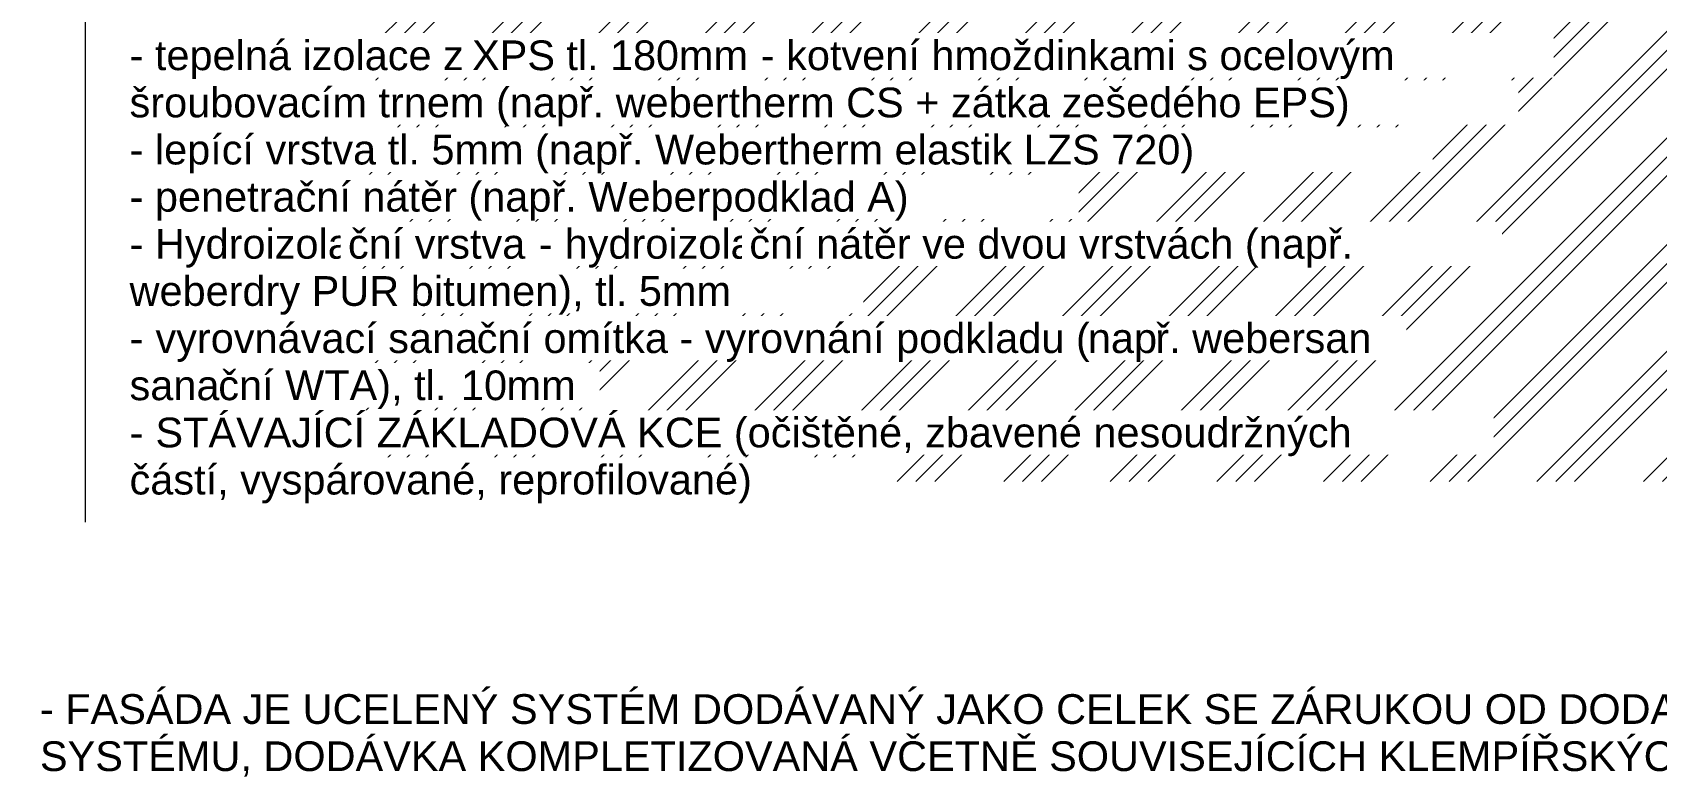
# Model space of a CAD drawing. Header units: millimetres. Extents: x 3130 to 6445, y 930 to 3528.
# Drawn here: x 3130 to 4498, y 930 to 1558 of the extents above; entities that cross this region are included whole.
import ezdxf

# ---------------------------------------------------------------- set-up
doc = ezdxf.new("R2010")
doc.units = ezdxf.units.MM
for name, color, linetype, lineweight in [('A-DETL-GENF', 92, 'Continuous', 18), ('A-DETL-THIN', 151, 'Continuous', 18), ('G-ANNO-TEXT', 231, 'Continuous', 9)]:
    doc.layers.add(name, color=color, linetype=linetype, lineweight=lineweight)
doc.styles.add('Arial', font='arial.ttf', dxfattribs={"height": 25})

msp = doc.modelspace()

# ---------------------------------------------------------------- hatches: boundary and pattern name
at = {"layer": 'A-DETL-GENF'}
h = msp.add_hatch(dxfattribs=at)
h.set_pattern_fill('FP_4', style=0, pattern_type=2)
h.set_pattern_definition([(45, (0, 0), (-44.9013, 44.9013), []), (45, (15.875, 0), (0, 89.80256), []), (45, (-15.875, 0), (0, 89.80256), [])])
h.paths.add_polyline_path([(5718.5, 1180.1), (5718.5, 2435.9), (5386.3, 2435.9), (5386.3, 1476.6), (4786.3, 1293.2), (4786.3, 1585.9), (4286.3, 1585.9), (4286.3, 2055.2), (3710, 2055.2), (3710, 2155.2), (3579.3, 2285.9), (3406.3, 2285.9), (3406.3, 1180.1), (5178.1, 1180.1)])
h.paths.add_polyline_path([(3863.3, 2197.6), (3865.3, 2199.9), (3863.3, 2201.9), (3863.3, 2201.3)])

# ---------------------------------------------------------------- linework, layer by layer
at = {"layer": 'A-DETL-THIN'}
msp.add_line((3175, 1145.9), (3175, 1915.9), dxfattribs=at)

# ---------------------------------------------------------------- texts
at = {"layer": 'G-ANNO-TEXT', "color": 7, "insert": (3136.5, 1001), "char_height": 25, "width": 2899.704, "attachment_point": 1, "style": 'Arial', "bg_fill": 3, "box_fill_scale": 1.25, "bg_fill_color": 256, "bg_fill_true_color": 13158600, "bg_fill_transparency": 0}
msp.add_mtext('- FASÁDA JE UCELENÝ SYSTÉM DODÁVANÝ JAKO CELEK SE ZÁRUKOU OD DODAVATELE, PROVEDENÍ DLE TYPOVÝCH ŘEŠENÍ VYBRANÉHO ', dxfattribs=at)

# ---------------------------------------------------------------- next in the draw order: texts
at = {"layer": 'G-ANNO-TEXT', "color": 7, "char_height": 25, "attachment_point": 1, "style": 'Arial', "bg_fill": 3, "box_fill_scale": 1.25, "bg_fill_color": 256, "bg_fill_true_color": 13158600, "bg_fill_transparency": 0}
for s, insert, width in [('- tepelná izolace z\xa0', (3212, 1551.3), 349.536), ('SYSTÉMU, DODÁVKA KOMPLETIZOVANÁ VČETNĚ SOUVISEJÍCÍCH KLEMPÍŘSKÝCH PRVKŮ, KOTEVNÍHO A SPOJOVACÍHO MATERIÁLU', (3136.5, 961.3), 2735.358)]:
    msp.add_mtext(s, dxfattribs=dict(at, insert=insert, width=width))

# ---------------------------------------------------------------- next in the draw order: texts
at = {"layer": 'G-ANNO-TEXT', "color": 7, "insert": (3500.4, 1551.3), "char_height": 25, "width": 96.203, "attachment_point": 1, "style": 'Arial', "bg_fill": 3, "box_fill_scale": 1.25, "bg_fill_color": 256, "bg_fill_true_color": 13158600, "bg_fill_transparency": 0}
msp.add_mtext('XPS ', dxfattribs=at)

# ---------------------------------------------------------------- next in the draw order: texts
at = {"layer": 'G-ANNO-TEXT', "color": 7, "insert": (3579.8, 1551.3), "char_height": 25, "width": 68.143, "attachment_point": 1, "style": 'Arial', "bg_fill": 3, "box_fill_scale": 1.25, "bg_fill_color": 256, "bg_fill_true_color": 13158600, "bg_fill_transparency": 0}
msp.add_mtext('tl. 1', dxfattribs=at)

# ---------------------------------------------------------------- next in the draw order: texts
at = {"layer": 'G-ANNO-TEXT', "color": 7, "insert": (3636, 1551.3), "char_height": 25, "width": 23.249, "attachment_point": 1, "style": 'Arial', "bg_fill": 3, "box_fill_scale": 1.25, "bg_fill_color": 256, "bg_fill_true_color": 13158600, "bg_fill_transparency": 0}
msp.add_mtext('\\fArial|b0|i0|c238|p34|;8', dxfattribs=at)

# ---------------------------------------------------------------- next in the draw order: texts
at = {"layer": 'G-ANNO-TEXT', "color": 7, "insert": (3655.2, 1551.3), "char_height": 25, "width": 95.401, "attachment_point": 1, "style": 'Arial', "bg_fill": 3, "box_fill_scale": 1.25, "bg_fill_color": 256, "bg_fill_true_color": 13158600, "bg_fill_transparency": 0}
msp.add_mtext('0mm', dxfattribs=at)

# ---------------------------------------------------------------- next in the draw order: texts
at = {"layer": 'G-ANNO-TEXT', "color": 7, "char_height": 25, "attachment_point": 1, "style": 'Arial', "bg_fill": 3, "box_fill_scale": 1.25, "bg_fill_color": 256, "bg_fill_true_color": 13158600, "bg_fill_transparency": 0}
for s, insert, width in [(' - kotvení hmoždinkami s ocelovým ', (3733.9, 1551.3), 671.012), ('šroubovacím trnem (nap', (3212, 1511.6), 458.565)]:
    msp.add_mtext(s, dxfattribs=dict(at, insert=insert, width=width))

# ---------------------------------------------------------------- next in the draw order: texts
at = {"layer": 'G-ANNO-TEXT', "color": 7, "insert": (3590.3, 1511.6), "char_height": 25, "width": 784.852, "attachment_point": 1, "style": 'Arial', "bg_fill": 3, "box_fill_scale": 1.25, "bg_fill_color": 256, "bg_fill_true_color": 13158600, "bg_fill_transparency": 0}
msp.add_mtext('ř. webertherm CS + zátka zešedého EPS)', dxfattribs=at)

# ---------------------------------------------------------------- next in the draw order: texts
at = {"layer": 'G-ANNO-TEXT', "color": 7, "insert": (3212, 1471.9), "char_height": 25, "width": 1091.097, "attachment_point": 1, "style": 'Arial', "bg_fill": 3, "box_fill_scale": 1.25, "bg_fill_color": 256, "bg_fill_true_color": 13158600, "bg_fill_transparency": 0}
msp.add_mtext('- lepící vrstva tl. 5mm (např. Webertherm elastik LZS 720)', dxfattribs=at)

# ---------------------------------------------------------------- next in the draw order: texts
at = {"layer": 'G-ANNO-TEXT', "color": 7, "insert": (3212, 1432.2), "char_height": 25, "width": 792.869, "attachment_point": 1, "style": 'Arial', "bg_fill": 3, "box_fill_scale": 1.25, "bg_fill_color": 256, "bg_fill_true_color": 13158600, "bg_fill_transparency": 0}
msp.add_mtext('- penetrační nátěr (např. Weberpodklad A)', dxfattribs=at)

# ---------------------------------------------------------------- next in the draw order: texts
at = {"layer": 'G-ANNO-TEXT', "color": 7, "insert": (3212, 1392.6), "char_height": 25, "width": 222.869, "attachment_point": 1, "style": 'Arial', "bg_fill": 3, "box_fill_scale": 1.25, "bg_fill_color": 256, "bg_fill_true_color": 13158600, "bg_fill_transparency": 0}
msp.add_mtext('- Hydroizola', dxfattribs=at)

# ---------------------------------------------------------------- next in the draw order: texts
at = {"layer": 'G-ANNO-TEXT', "color": 7, "insert": (3395.9, 1392.6), "char_height": 25, "width": 68.143, "attachment_point": 1, "style": 'Arial', "bg_fill": 3, "box_fill_scale": 1.25, "bg_fill_color": 256, "bg_fill_true_color": 13158600, "bg_fill_transparency": 0}
msp.add_mtext('ční ', dxfattribs=at)

# ---------------------------------------------------------------- next in the draw order: texts
at = {"layer": 'G-ANNO-TEXT', "color": 7, "insert": (3452.1, 1392.6), "char_height": 25, "width": 126.667, "attachment_point": 1, "style": 'Arial', "bg_fill": 3, "box_fill_scale": 1.25, "bg_fill_color": 256, "bg_fill_true_color": 13158600, "bg_fill_transparency": 0}
msp.add_mtext('vrstva ', dxfattribs=at)

# ---------------------------------------------------------------- next in the draw order: texts
at = {"layer": 'G-ANNO-TEXT', "color": 7, "insert": (3556.6, 1392.6), "char_height": 25, "width": 26.456, "attachment_point": 1, "style": 'Arial', "bg_fill": 3, "box_fill_scale": 1.25, "bg_fill_color": 256, "bg_fill_true_color": 13158600, "bg_fill_transparency": 0}
msp.add_mtext('- ', dxfattribs=at)

# ---------------------------------------------------------------- next in the draw order: texts
at = {"layer": 'G-ANNO-TEXT', "color": 7, "insert": (3578.4, 1392.6), "char_height": 25, "width": 188.397, "attachment_point": 1, "style": 'Arial', "bg_fill": 3, "box_fill_scale": 1.25, "bg_fill_color": 256, "bg_fill_true_color": 13158600, "bg_fill_transparency": 0}
msp.add_mtext('hydroizola', dxfattribs=at)

# ---------------------------------------------------------------- next in the draw order: texts
at = {"layer": 'G-ANNO-TEXT', "color": 7, "insert": (3733.9, 1392.6), "char_height": 25, "width": 627.721, "attachment_point": 1, "style": 'Arial', "bg_fill": 3, "box_fill_scale": 1.25, "bg_fill_color": 256, "bg_fill_true_color": 13158600, "bg_fill_transparency": 0}
msp.add_mtext('ční nátěr ve dvou vrstvách (např. ', dxfattribs=at)

# ---------------------------------------------------------------- next in the draw order: texts
at = {"layer": 'G-ANNO-TEXT', "color": 7, "insert": (3212, 1352.9), "char_height": 25, "width": 611.688, "attachment_point": 1, "style": 'Arial', "bg_fill": 3, "box_fill_scale": 1.25, "bg_fill_color": 256, "bg_fill_true_color": 13158600, "bg_fill_transparency": 0}
msp.add_mtext('weberdry PUR bitumen), tl. 5mm', dxfattribs=at)

# ---------------------------------------------------------------- next in the draw order: texts
at = {"layer": 'G-ANNO-TEXT', "color": 7, "insert": (3212, 1313.2), "char_height": 25, "width": 26.456, "attachment_point": 1, "style": 'Arial', "bg_fill": 3, "box_fill_scale": 1.25, "bg_fill_color": 256, "bg_fill_true_color": 13158600, "bg_fill_transparency": 0}
msp.add_mtext('- ', dxfattribs=at)

# ---------------------------------------------------------------- next in the draw order: texts
at = {"layer": 'G-ANNO-TEXT', "color": 7, "insert": (3233.8, 1313.2), "char_height": 25, "width": 327.89, "attachment_point": 1, "style": 'Arial', "bg_fill": 3, "box_fill_scale": 1.25, "bg_fill_color": 256, "bg_fill_true_color": 13158600, "bg_fill_transparency": 0}
msp.add_mtext('vyrovnávací sana', dxfattribs=at)

# ---------------------------------------------------------------- next in the draw order: texts
at = {"layer": 'G-ANNO-TEXT', "color": 7, "char_height": 25, "attachment_point": 1, "style": 'Arial', "bg_fill": 3, "box_fill_scale": 1.25, "bg_fill_color": 256, "bg_fill_true_color": 13158600, "bg_fill_transparency": 0}
for s, insert, width in [('ční omítka - vyrovnání podkladu (', (3504.3, 1313.2), 623.713), ('sana', (3212, 1273.5), 90.591)]:
    msp.add_mtext(s, dxfattribs=dict(at, insert=insert, width=width))

# ---------------------------------------------------------------- next in the draw order: texts
for s, insert, width in [('nap', (4019, 1313.2), 68.945), ('ční WTA), tl. ', (3286.7, 1273.5), 247.721), ('- ', (3212, 1233.8), 26.456)]:
    msp.add_mtext(s, dxfattribs=dict(at, insert=insert, width=width))

# ---------------------------------------------------------------- next in the draw order: texts
for s, insert, width in [('ř. weber', (4075.8, 1313.2), 152.321), ('10', (3491.1, 1273.5), 46.498)]:
    msp.add_mtext(s, dxfattribs=dict(at, insert=insert, width=width))

# ---------------------------------------------------------------- next in the draw order: texts
for s, insert, width in [('san ', (4201.5, 1313.2), 79.367), ('mm', (3529.5, 1273.5), 72.152)]:
    msp.add_mtext(s, dxfattribs=dict(at, insert=insert, width=width))

# ---------------------------------------------------------------- next in the draw order: texts
at = {"layer": 'G-ANNO-TEXT', "color": 7, "insert": (3233.8, 1233.8), "char_height": 25, "width": 604.472, "attachment_point": 1, "style": 'Arial', "bg_fill": 3, "box_fill_scale": 1.25, "bg_fill_color": 256, "bg_fill_true_color": 13158600, "bg_fill_transparency": 0}
msp.add_mtext('STÁVAJÍCÍ ZÁKLADOVÁ KCE (', dxfattribs=at)

# ---------------------------------------------------------------- next in the draw order: texts
at = {"layer": 'G-ANNO-TEXT', "color": 7, "insert": (3732.5, 1233.8), "char_height": 25, "width": 622.11, "attachment_point": 1, "style": 'Arial', "bg_fill": 3, "box_fill_scale": 1.25, "bg_fill_color": 256, "bg_fill_true_color": 13158600, "bg_fill_transparency": 0}
msp.add_mtext('očištěné, zbavené nesoudržných ', dxfattribs=at)

# ---------------------------------------------------------------- next in the draw order: texts
at = {"layer": 'G-ANNO-TEXT', "color": 7, "insert": (3212, 1194.1), "char_height": 25, "width": 633.333, "attachment_point": 1, "style": 'Arial', "bg_fill": 3, "box_fill_scale": 1.25, "bg_fill_color": 256, "bg_fill_true_color": 13158600, "bg_fill_transparency": 0}
msp.add_mtext('částí, vyspárované, reprofilované)', dxfattribs=at)

doc.saveas('drawing.dxf')
